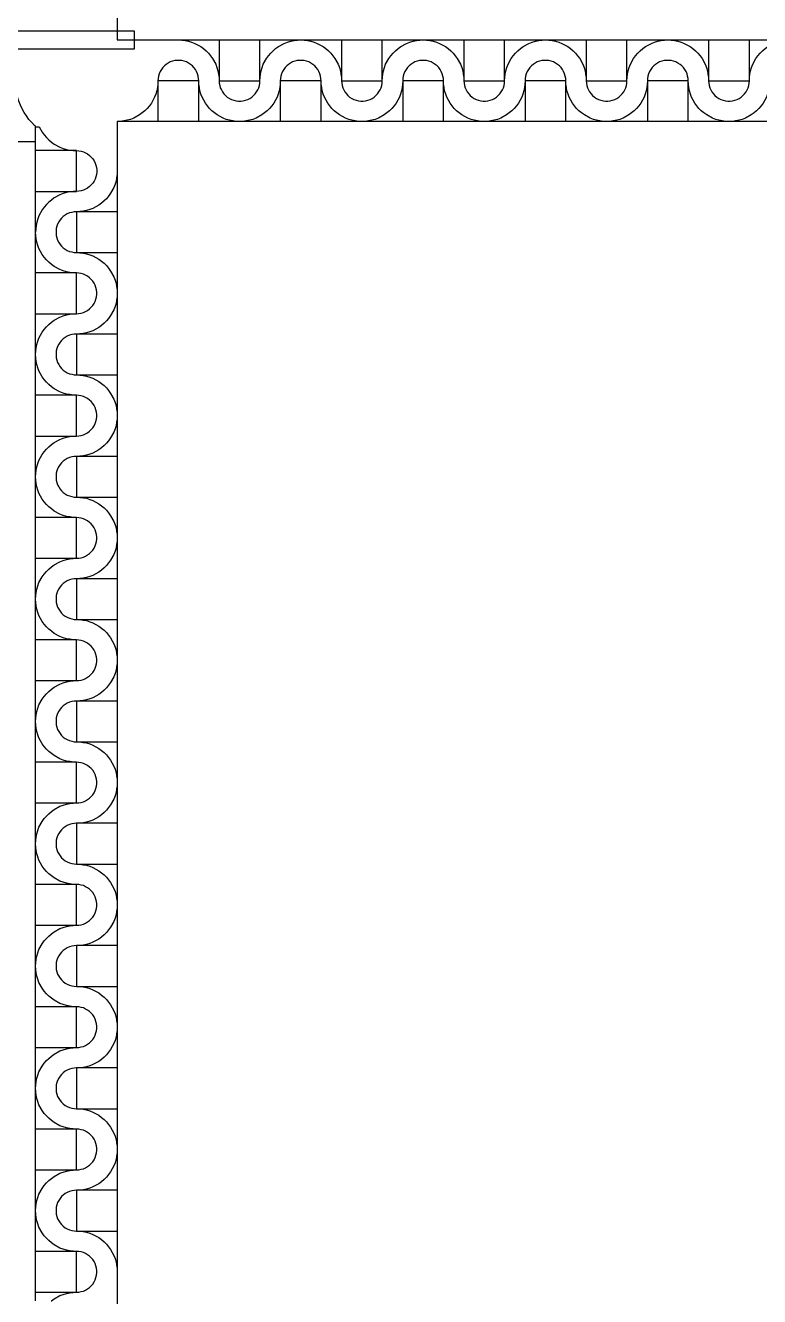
# Model space of a CAD drawing. Extents: x 190.8 to 267.1, y 124 to 174.8.
# Drawn here: x 226.627 to 227.887, y 137.393 to 139.576 of the extents above; entities that cross this region are included whole.
import ezdxf

# ---------------------------------------------------------------- set-up
doc = ezdxf.new("R2010")
doc.units = 0
doc.header["$MEASUREMENT"] = 0

msp = doc.modelspace()

# ---------------------------------------------------------------- linework, layer by layer
msp.add_line((226.7846, 139.5506), (228.8875, 139.5506))
for points in [[(228.8875, 141.6106), (226.7846, 141.6106), (226.7846, 139.5506)], [(226.8896, 139.5506), (226.8954, 139.5503), (226.9011, 139.5496), (226.9069, 139.5486), (226.9124, 139.5468), (226.9179, 139.5448), (226.9279, 139.5393), (226.9326, 139.5358), (226.9371, 139.5321), (226.9411, 139.5281), (226.9449, 139.5236), (226.9484, 139.5188), (226.9539, 139.5088), (226.9559, 139.5033), (226.9576, 139.4978), (226.9586, 139.4921), (226.9594, 139.4863), (226.9596, 139.4806)], [(226.9596, 139.5506), (226.9596, 139.4806), (227.0296, 139.4806), (227.0296, 139.5506)], [(227.0296, 139.4806), (227.0299, 139.4863), (227.0306, 139.4921), (227.0316, 139.4978), (227.0334, 139.5033), (227.0354, 139.5088), (227.0409, 139.5188), (227.0444, 139.5236), (227.0481, 139.5281), (227.0521, 139.5321), (227.0566, 139.5358), (227.0614, 139.5393), (227.0714, 139.5448), (227.0769, 139.5468), (227.0824, 139.5486), (227.0881, 139.5496), (227.0939, 139.5503), (227.0996, 139.5506)], [(227.0996, 139.5506), (227.1054, 139.5503), (227.1111, 139.5496), (227.1169, 139.5486), (227.1224, 139.5468), (227.1279, 139.5448), (227.1379, 139.5393), (227.1426, 139.5358), (227.1471, 139.5321), (227.1511, 139.5281), (227.1549, 139.5236), (227.1584, 139.5188), (227.1639, 139.5088), (227.1659, 139.5033), (227.1676, 139.4978), (227.1686, 139.4921), (227.1694, 139.4863), (227.1696, 139.4806)], [(227.1696, 139.5506), (227.1696, 139.4806), (227.2396, 139.4806), (227.2396, 139.5506)], [(227.2396, 139.4806), (227.2399, 139.4863), (227.2406, 139.4921), (227.2416, 139.4978), (227.2434, 139.5033), (227.2454, 139.5088), (227.2509, 139.5188), (227.2544, 139.5236), (227.2581, 139.5281), (227.2621, 139.5321), (227.2666, 139.5358), (227.2714, 139.5393), (227.2814, 139.5448), (227.2869, 139.5468), (227.2924, 139.5486), (227.2981, 139.5496), (227.3039, 139.5503), (227.3096, 139.5506)], [(227.3096, 139.5506), (227.3154, 139.5503), (227.3211, 139.5496), (227.3269, 139.5486), (227.3324, 139.5468), (227.3379, 139.5448), (227.3479, 139.5393), (227.3526, 139.5358), (227.3571, 139.5321), (227.3611, 139.5281), (227.3649, 139.5236), (227.3684, 139.5188), (227.3739, 139.5088), (227.3759, 139.5033), (227.3776, 139.4978), (227.3786, 139.4921), (227.3794, 139.4863), (227.3796, 139.4806)], [(227.3796, 139.5506), (227.3796, 139.4806), (227.4496, 139.4806), (227.4496, 139.5506)], [(227.4496, 139.4806), (227.4499, 139.4863), (227.4506, 139.4921), (227.4516, 139.4978), (227.4534, 139.5033), (227.4554, 139.5088), (227.4609, 139.5188), (227.4644, 139.5236), (227.4681, 139.5281), (227.4721, 139.5321), (227.4766, 139.5358), (227.4814, 139.5393), (227.4914, 139.5448), (227.4969, 139.5468), (227.5024, 139.5486), (227.5081, 139.5496), (227.5139, 139.5503), (227.5196, 139.5506)], [(227.5196, 139.5506), (227.5254, 139.5503), (227.5311, 139.5496), (227.5369, 139.5486), (227.5424, 139.5468), (227.5479, 139.5448), (227.5579, 139.5393), (227.5626, 139.5358), (227.5671, 139.5321), (227.5711, 139.5281), (227.5749, 139.5236), (227.5784, 139.5188), (227.5839, 139.5088), (227.5859, 139.5033), (227.5876, 139.4978), (227.5886, 139.4921), (227.5894, 139.4863), (227.5896, 139.4806)], [(227.5896, 139.5506), (227.5896, 139.4806), (227.6596, 139.4806), (227.6596, 139.5506)], [(227.6596, 139.4806), (227.6599, 139.4863), (227.6606, 139.4921), (227.6616, 139.4978), (227.6634, 139.5033), (227.6654, 139.5088), (227.6709, 139.5188), (227.6744, 139.5236), (227.6781, 139.5281), (227.6821, 139.5321), (227.6866, 139.5358), (227.6914, 139.5393), (227.7014, 139.5448), (227.7069, 139.5468), (227.7124, 139.5486), (227.7181, 139.5496), (227.7239, 139.5503), (227.7296, 139.5506)], [(227.7296, 139.5506), (227.7354, 139.5503), (227.7411, 139.5496), (227.7469, 139.5486), (227.7524, 139.5468), (227.7579, 139.5448), (227.7679, 139.5393), (227.7726, 139.5358), (227.7771, 139.5321), (227.7811, 139.5281), (227.7849, 139.5236), (227.7884, 139.5188), (227.7939, 139.5088), (227.7959, 139.5033), (227.7976, 139.4978), (227.7986, 139.4921), (227.7994, 139.4863), (227.7996, 139.4806)], [(227.7996, 139.5506), (227.7996, 139.4806), (227.8696, 139.4806), (227.8696, 139.5506)], [(227.8696, 139.4806), (227.8699, 139.4863), (227.8706, 139.4921), (227.8716, 139.4978), (227.8734, 139.5033), (227.8754, 139.5088), (227.8809, 139.5188), (227.8844, 139.5236), (227.8881, 139.5281), (227.8921, 139.5321), (227.8966, 139.5358), (227.9014, 139.5393), (227.9114, 139.5448), (227.9169, 139.5468), (227.9224, 139.5486), (227.9281, 139.5496), (227.9339, 139.5503), (227.9396, 139.5506)], [(226.9246, 139.4806), (226.9244, 139.4846), (226.9236, 139.4886), (226.9226, 139.4926), (226.9209, 139.4963), (226.9189, 139.4998), (226.9164, 139.5031), (226.9136, 139.5061), (226.9106, 139.5086), (226.9071, 139.5108), (226.9034, 139.5128), (226.8996, 139.5141), (226.8956, 139.5151), (226.8916, 139.5156), (226.8876, 139.5156), (226.8836, 139.5151), (226.8796, 139.5141), (226.8756, 139.5128), (226.8721, 139.5108), (226.8686, 139.5086), (226.8656, 139.5061), (226.8629, 139.5031), (226.8604, 139.4998), (226.8584, 139.4963), (226.8566, 139.4926), (226.8556, 139.4886), (226.8549, 139.4846), (226.8546, 139.4806)], [(227.1346, 139.4806), (227.1344, 139.4846), (227.1336, 139.4886), (227.1326, 139.4926), (227.1309, 139.4963), (227.1289, 139.4998), (227.1264, 139.5031), (227.1236, 139.5061), (227.1206, 139.5086), (227.1171, 139.5108), (227.1134, 139.5128), (227.1096, 139.5141), (227.1056, 139.5151), (227.1016, 139.5156), (227.0976, 139.5156), (227.0936, 139.5151), (227.0896, 139.5141), (227.0856, 139.5128), (227.0821, 139.5108), (227.0786, 139.5086), (227.0756, 139.5061), (227.0729, 139.5031), (227.0704, 139.4998), (227.0684, 139.4963), (227.0666, 139.4926), (227.0656, 139.4886), (227.0649, 139.4846), (227.0646, 139.4806)], [(227.3446, 139.4806), (227.3444, 139.4846), (227.3436, 139.4886), (227.3426, 139.4926), (227.3409, 139.4963), (227.3389, 139.4998), (227.3364, 139.5031), (227.3336, 139.5061), (227.3306, 139.5086), (227.3271, 139.5108), (227.3234, 139.5128), (227.3196, 139.5141), (227.3156, 139.5151), (227.3116, 139.5156), (227.3076, 139.5156), (227.3036, 139.5151), (227.2996, 139.5141), (227.2956, 139.5128), (227.2921, 139.5108), (227.2886, 139.5086), (227.2856, 139.5061), (227.2829, 139.5031), (227.2804, 139.4998), (227.2784, 139.4963), (227.2766, 139.4926), (227.2756, 139.4886), (227.2749, 139.4846), (227.2746, 139.4806)], [(227.5546, 139.4806), (227.5544, 139.4846), (227.5536, 139.4886), (227.5526, 139.4926), (227.5509, 139.4963), (227.5489, 139.4998), (227.5464, 139.5031), (227.5436, 139.5061), (227.5406, 139.5086), (227.5371, 139.5108), (227.5334, 139.5128), (227.5296, 139.5141), (227.5256, 139.5151), (227.5216, 139.5156), (227.5176, 139.5156), (227.5136, 139.5151), (227.5096, 139.5141), (227.5056, 139.5128), (227.5021, 139.5108), (227.4986, 139.5086), (227.4956, 139.5061), (227.4929, 139.5031), (227.4904, 139.4998), (227.4884, 139.4963), (227.4866, 139.4926), (227.4856, 139.4886), (227.4849, 139.4846), (227.4846, 139.4806)], [(227.7646, 139.4806), (227.7644, 139.4846), (227.7636, 139.4886), (227.7626, 139.4926), (227.7609, 139.4963), (227.7589, 139.4998), (227.7564, 139.5031), (227.7536, 139.5061), (227.7506, 139.5086), (227.7471, 139.5108), (227.7434, 139.5128), (227.7396, 139.5141), (227.7356, 139.5151), (227.7316, 139.5156), (227.7276, 139.5156), (227.7236, 139.5151), (227.7196, 139.5141), (227.7156, 139.5128), (227.7121, 139.5108), (227.7086, 139.5086), (227.7056, 139.5061), (227.7029, 139.5031), (227.7004, 139.4998), (227.6984, 139.4963), (227.6966, 139.4926), (227.6956, 139.4886), (227.6949, 139.4846), (227.6946, 139.4806)], [(226.6446, 139.4023), (226.6429, 139.4038), (226.6379, 139.4088), (226.6331, 139.4143), (226.6289, 139.4201), (226.6249, 139.4261), (226.6214, 139.4323), (226.6184, 139.4388), (226.6156, 139.4453), (226.6134, 139.4523), (226.6119, 139.4593), (226.6106, 139.4663), (226.6099, 139.4733), (226.6096, 139.4806)], [(226.8546, 139.4806), (226.8544, 139.4748), (226.8536, 139.4691), (226.8526, 139.4633), (226.8509, 139.4578), (226.8489, 139.4523), (226.8434, 139.4423), (226.8399, 139.4376), (226.8361, 139.4331), (226.8321, 139.4291), (226.8276, 139.4253), (226.8229, 139.4218), (226.8129, 139.4163), (226.8074, 139.4143), (226.8019, 139.4126), (226.7961, 139.4116), (226.7904, 139.4108), (226.7846, 139.4106)], [(226.9246, 139.4106), (226.9246, 139.4806), (226.8546, 139.4806), (226.8546, 139.4106)], [(226.9946, 139.4106), (226.9889, 139.4108), (226.9831, 139.4116), (226.9774, 139.4126), (226.9719, 139.4143), (226.9664, 139.4163), (226.9564, 139.4218), (226.9516, 139.4253), (226.9471, 139.4291), (226.9431, 139.4331), (226.9394, 139.4376), (226.9359, 139.4423), (226.9304, 139.4523), (226.9284, 139.4578), (226.9266, 139.4633), (226.9256, 139.4691), (226.9249, 139.4748), (226.9246, 139.4806)], [(226.9596, 139.4806), (226.9599, 139.4766), (226.9606, 139.4726), (226.9616, 139.4686), (226.9634, 139.4648), (226.9654, 139.4613), (226.9679, 139.4581), (226.9706, 139.4551), (226.9736, 139.4526), (226.9771, 139.4503), (226.9809, 139.4483), (226.9846, 139.4471), (226.9886, 139.4461), (226.9926, 139.4456), (226.9966, 139.4456), (227.0006, 139.4461), (227.0046, 139.4471), (227.0086, 139.4483), (227.0121, 139.4503), (227.0156, 139.4526), (227.0186, 139.4551), (227.0214, 139.4581), (227.0239, 139.4613), (227.0259, 139.4648), (227.0276, 139.4686), (227.0286, 139.4726), (227.0294, 139.4766), (227.0296, 139.4806)], [(227.0646, 139.4806), (227.0644, 139.4748), (227.0636, 139.4691), (227.0626, 139.4633), (227.0609, 139.4578), (227.0589, 139.4523), (227.0534, 139.4423), (227.0499, 139.4376), (227.0461, 139.4331), (227.0421, 139.4291), (227.0376, 139.4253), (227.0329, 139.4218), (227.0229, 139.4163), (227.0174, 139.4143), (227.0119, 139.4126), (227.0061, 139.4116), (227.0004, 139.4108), (226.9946, 139.4106)], [(227.1346, 139.4106), (227.1346, 139.4806), (227.0646, 139.4806), (227.0646, 139.4106)], [(227.2046, 139.4106), (227.1989, 139.4108), (227.1931, 139.4116), (227.1874, 139.4126), (227.1819, 139.4143), (227.1764, 139.4163), (227.1664, 139.4218), (227.1616, 139.4253), (227.1571, 139.4291), (227.1531, 139.4331), (227.1494, 139.4376), (227.1459, 139.4423), (227.1404, 139.4523), (227.1384, 139.4578), (227.1366, 139.4633), (227.1356, 139.4691), (227.1349, 139.4748), (227.1346, 139.4806)], [(227.1696, 139.4806), (227.1699, 139.4766), (227.1706, 139.4726), (227.1716, 139.4686), (227.1734, 139.4648), (227.1754, 139.4613), (227.1779, 139.4581), (227.1806, 139.4551), (227.1836, 139.4526), (227.1871, 139.4503), (227.1909, 139.4483), (227.1946, 139.4471), (227.1986, 139.4461), (227.2026, 139.4456), (227.2066, 139.4456), (227.2106, 139.4461), (227.2146, 139.4471), (227.2186, 139.4483), (227.2221, 139.4503), (227.2256, 139.4526), (227.2286, 139.4551), (227.2314, 139.4581), (227.2339, 139.4613), (227.2359, 139.4648), (227.2376, 139.4686), (227.2386, 139.4726), (227.2394, 139.4766), (227.2396, 139.4806)], [(227.2746, 139.4806), (227.2744, 139.4748), (227.2736, 139.4691), (227.2726, 139.4633), (227.2709, 139.4578), (227.2689, 139.4523), (227.2634, 139.4423), (227.2599, 139.4376), (227.2561, 139.4331), (227.2521, 139.4291), (227.2476, 139.4253), (227.2429, 139.4218), (227.2329, 139.4163), (227.2274, 139.4143), (227.2219, 139.4126), (227.2161, 139.4116), (227.2104, 139.4108), (227.2046, 139.4106)], [(227.3446, 139.4106), (227.3446, 139.4806), (227.2746, 139.4806), (227.2746, 139.4106)], [(227.4146, 139.4106), (227.4089, 139.4108), (227.4031, 139.4116), (227.3974, 139.4126), (227.3919, 139.4143), (227.3864, 139.4163), (227.3764, 139.4218), (227.3716, 139.4253), (227.3671, 139.4291), (227.3631, 139.4331), (227.3594, 139.4376), (227.3559, 139.4423), (227.3504, 139.4523), (227.3484, 139.4578), (227.3466, 139.4633), (227.3456, 139.4691), (227.3449, 139.4748), (227.3446, 139.4806)], [(227.3796, 139.4806), (227.3799, 139.4766), (227.3806, 139.4726), (227.3816, 139.4686), (227.3834, 139.4648), (227.3854, 139.4613), (227.3879, 139.4581), (227.3906, 139.4551), (227.3936, 139.4526), (227.3971, 139.4503), (227.4009, 139.4483), (227.4046, 139.4471), (227.4086, 139.4461), (227.4126, 139.4456), (227.4166, 139.4456), (227.4206, 139.4461), (227.4246, 139.4471), (227.4286, 139.4483), (227.4321, 139.4503), (227.4356, 139.4526), (227.4386, 139.4551), (227.4414, 139.4581), (227.4439, 139.4613), (227.4459, 139.4648), (227.4476, 139.4686), (227.4486, 139.4726), (227.4494, 139.4766), (227.4496, 139.4806)], [(227.4846, 139.4806), (227.4844, 139.4748), (227.4836, 139.4691), (227.4826, 139.4633), (227.4809, 139.4578), (227.4789, 139.4523), (227.4734, 139.4423), (227.4699, 139.4376), (227.4661, 139.4331), (227.4621, 139.4291), (227.4576, 139.4253), (227.4529, 139.4218), (227.4429, 139.4163), (227.4374, 139.4143), (227.4319, 139.4126), (227.4261, 139.4116), (227.4204, 139.4108), (227.4146, 139.4106)], [(227.5546, 139.4106), (227.5546, 139.4806), (227.4846, 139.4806), (227.4846, 139.4106)], [(227.6246, 139.4106), (227.6189, 139.4108), (227.6131, 139.4116), (227.6074, 139.4126), (227.6019, 139.4143), (227.5964, 139.4163), (227.5864, 139.4218), (227.5816, 139.4253), (227.5771, 139.4291), (227.5731, 139.4331), (227.5694, 139.4376), (227.5659, 139.4423), (227.5604, 139.4523), (227.5584, 139.4578), (227.5566, 139.4633), (227.5556, 139.4691), (227.5549, 139.4748), (227.5546, 139.4806)], [(227.5896, 139.4806), (227.5899, 139.4766), (227.5906, 139.4726), (227.5916, 139.4686), (227.5934, 139.4648), (227.5954, 139.4613), (227.5979, 139.4581), (227.6006, 139.4551), (227.6036, 139.4526), (227.6071, 139.4503), (227.6109, 139.4483), (227.6146, 139.4471), (227.6186, 139.4461), (227.6226, 139.4456), (227.6266, 139.4456), (227.6306, 139.4461), (227.6346, 139.4471), (227.6386, 139.4483), (227.6421, 139.4503), (227.6456, 139.4526), (227.6486, 139.4551), (227.6514, 139.4581), (227.6539, 139.4613), (227.6559, 139.4648), (227.6576, 139.4686), (227.6586, 139.4726), (227.6594, 139.4766), (227.6596, 139.4806)], [(227.6946, 139.4806), (227.6944, 139.4748), (227.6936, 139.4691), (227.6926, 139.4633), (227.6909, 139.4578), (227.6889, 139.4523), (227.6834, 139.4423), (227.6799, 139.4376), (227.6761, 139.4331), (227.6721, 139.4291), (227.6676, 139.4253), (227.6629, 139.4218), (227.6529, 139.4163), (227.6474, 139.4143), (227.6419, 139.4126), (227.6361, 139.4116), (227.6304, 139.4108), (227.6246, 139.4106)], [(227.7646, 139.4106), (227.7646, 139.4806), (227.6946, 139.4806), (227.6946, 139.4106)], [(227.8346, 139.4106), (227.8289, 139.4108), (227.8231, 139.4116), (227.8174, 139.4126), (227.8119, 139.4143), (227.8064, 139.4163), (227.7964, 139.4218), (227.7916, 139.4253), (227.7871, 139.4291), (227.7831, 139.4331), (227.7794, 139.4376), (227.7759, 139.4423), (227.7704, 139.4523), (227.7684, 139.4578), (227.7666, 139.4633), (227.7656, 139.4691), (227.7649, 139.4748), (227.7646, 139.4806)], [(227.7996, 139.4806), (227.7999, 139.4766), (227.8006, 139.4726), (227.8016, 139.4686), (227.8034, 139.4648), (227.8054, 139.4613), (227.8079, 139.4581), (227.8106, 139.4551), (227.8136, 139.4526), (227.8171, 139.4503), (227.8209, 139.4483), (227.8246, 139.4471), (227.8286, 139.4461), (227.8326, 139.4456), (227.8366, 139.4456), (227.8406, 139.4461), (227.8446, 139.4471), (227.8486, 139.4483), (227.8521, 139.4503), (227.8556, 139.4526), (227.8586, 139.4551), (227.8614, 139.4581), (227.8639, 139.4613), (227.8659, 139.4648), (227.8676, 139.4686), (227.8686, 139.4726), (227.8694, 139.4766), (227.8696, 139.4806)], [(227.9046, 139.4806), (227.9044, 139.4748), (227.9036, 139.4691), (227.9026, 139.4633), (227.9009, 139.4578), (227.8989, 139.4523), (227.8934, 139.4423), (227.8899, 139.4376), (227.8861, 139.4331), (227.8821, 139.4291), (227.8776, 139.4253), (227.8729, 139.4218), (227.8629, 139.4163), (227.8574, 139.4143), (227.8519, 139.4126), (227.8461, 139.4116), (227.8404, 139.4108), (227.8346, 139.4106)], [(226.6446, 137.3856), (226.6446, 139.4023)], [(226.6446, 139.4016), (226.6508, 139.4016), (226.6559, 139.3923), (226.6594, 139.3876), (226.6631, 139.3831), (226.6671, 139.3791), (226.6716, 139.3753), (226.6764, 139.3718), (226.6864, 139.3663), (226.6919, 139.3643), (226.6974, 139.3626), (226.7031, 139.3616), (226.7089, 139.3608), (226.7146, 139.3606)], [(228.8875, 139.4106), (226.7846, 139.4106), (226.7846, 137.3506)], [(226.6446, 139.3756), (224.5446, 139.3756)], [(226.6446, 139.2906), (226.7146, 139.2906), (226.7146, 139.3606), (226.6446, 139.3606)], [(226.7146, 139.3606), (226.7186, 139.3603), (226.7226, 139.3596), (226.7266, 139.3586), (226.7304, 139.3568), (226.7339, 139.3548), (226.7371, 139.3523), (226.7401, 139.3496), (226.7426, 139.3466), (226.7449, 139.3431), (226.7469, 139.3393), (226.7481, 139.3356), (226.7491, 139.3316), (226.7496, 139.3276), (226.7496, 139.3236), (226.7491, 139.3196), (226.7481, 139.3156), (226.7469, 139.3116), (226.7449, 139.3081), (226.7426, 139.3046), (226.7401, 139.3016), (226.7371, 139.2988), (226.7339, 139.2963), (226.7304, 139.2943), (226.7266, 139.2926), (226.7226, 139.2916), (226.7186, 139.2908), (226.7146, 139.2906)], [(226.7846, 139.3256), (226.7844, 139.3198), (226.7836, 139.3141), (226.7826, 139.3083), (226.7809, 139.3028), (226.7789, 139.2973), (226.7734, 139.2873), (226.7699, 139.2826), (226.7661, 139.2781), (226.7621, 139.2741), (226.7576, 139.2703), (226.7529, 139.2668), (226.7429, 139.2613), (226.7374, 139.2593), (226.7319, 139.2576), (226.7261, 139.2566), (226.7204, 139.2558), (226.7146, 139.2556)], [(226.7146, 139.2906), (226.7089, 139.2903), (226.7031, 139.2896), (226.6974, 139.2886), (226.6919, 139.2868), (226.6864, 139.2848), (226.6764, 139.2793), (226.6716, 139.2758), (226.6671, 139.2721), (226.6631, 139.2681), (226.6594, 139.2636), (226.6559, 139.2588), (226.6504, 139.2488), (226.6484, 139.2433), (226.6466, 139.2378), (226.6456, 139.2321), (226.6449, 139.2263), (226.6446, 139.2206)], [(226.7146, 139.2556), (226.7106, 139.2553), (226.7066, 139.2546), (226.7026, 139.2536), (226.6989, 139.2518), (226.6954, 139.2498), (226.6921, 139.2473), (226.6891, 139.2446), (226.6866, 139.2416), (226.6844, 139.2381), (226.6824, 139.2343), (226.6811, 139.2306), (226.6801, 139.2266), (226.6796, 139.2226), (226.6796, 139.2186), (226.6801, 139.2146), (226.6811, 139.2106), (226.6824, 139.2066), (226.6844, 139.2031), (226.6866, 139.1996), (226.6891, 139.1966), (226.6921, 139.1938), (226.6954, 139.1913), (226.6989, 139.1893), (226.7026, 139.1876), (226.7066, 139.1866), (226.7106, 139.1858), (226.7146, 139.1856)], [(226.7846, 139.2556), (226.7146, 139.2556), (226.7146, 139.1856), (226.7846, 139.1856)], [(226.7146, 139.1506), (226.7089, 139.1508), (226.7031, 139.1516), (226.6974, 139.1526), (226.6919, 139.1543), (226.6864, 139.1563), (226.6764, 139.1618), (226.6716, 139.1653), (226.6671, 139.1691), (226.6631, 139.1731), (226.6594, 139.1776), (226.6559, 139.1823), (226.6504, 139.1923), (226.6484, 139.1978), (226.6466, 139.2033), (226.6456, 139.2091), (226.6449, 139.2148), (226.6446, 139.2206)], [(226.7146, 139.1856), (226.7204, 139.1853), (226.7261, 139.1846), (226.7319, 139.1836), (226.7374, 139.1818), (226.7429, 139.1798), (226.7529, 139.1743), (226.7576, 139.1708), (226.7621, 139.1671), (226.7661, 139.1631), (226.7699, 139.1586), (226.7734, 139.1538), (226.7789, 139.1438), (226.7809, 139.1383), (226.7826, 139.1328), (226.7836, 139.1271), (226.7844, 139.1213), (226.7846, 139.1156)], [(226.6446, 139.0806), (226.7146, 139.0806), (226.7146, 139.1506), (226.6446, 139.1506)], [(226.7146, 139.0806), (226.7186, 139.0808), (226.7226, 139.0816), (226.7266, 139.0826), (226.7304, 139.0843), (226.7339, 139.0863), (226.7371, 139.0888), (226.7401, 139.0916), (226.7426, 139.0946), (226.7449, 139.0981), (226.7469, 139.1018), (226.7481, 139.1056), (226.7491, 139.1096), (226.7496, 139.1136), (226.7496, 139.1176), (226.7491, 139.1216), (226.7481, 139.1256), (226.7469, 139.1296), (226.7449, 139.1331), (226.7426, 139.1366), (226.7401, 139.1396), (226.7371, 139.1423), (226.7339, 139.1448), (226.7304, 139.1468), (226.7266, 139.1486), (226.7226, 139.1496), (226.7186, 139.1503), (226.7146, 139.1506)], [(226.7846, 139.1156), (226.7844, 139.1098), (226.7836, 139.1041), (226.7826, 139.0983), (226.7809, 139.0928), (226.7789, 139.0873), (226.7734, 139.0773), (226.7699, 139.0726), (226.7661, 139.0681), (226.7621, 139.0641), (226.7576, 139.0603), (226.7529, 139.0568), (226.7429, 139.0513), (226.7374, 139.0493), (226.7319, 139.0476), (226.7261, 139.0466), (226.7204, 139.0458), (226.7146, 139.0456)], [(226.6446, 139.0106), (226.6449, 139.0163), (226.6456, 139.0221), (226.6466, 139.0278), (226.6484, 139.0333), (226.6504, 139.0388), (226.6559, 139.0488), (226.6594, 139.0536), (226.6631, 139.0581), (226.6671, 139.0621), (226.6716, 139.0658), (226.6764, 139.0693), (226.6864, 139.0748), (226.6919, 139.0768), (226.6974, 139.0786), (226.7031, 139.0796), (226.7089, 139.0803), (226.7146, 139.0806)], [(226.7146, 139.0456), (226.7106, 139.0453), (226.7066, 139.0446), (226.7026, 139.0436), (226.6989, 139.0418), (226.6954, 139.0398), (226.6921, 139.0373), (226.6891, 139.0346), (226.6866, 139.0316), (226.6844, 139.0281), (226.6824, 139.0243), (226.6811, 139.0206), (226.6801, 139.0166), (226.6796, 139.0126), (226.6796, 139.0086), (226.6801, 139.0046), (226.6811, 139.0006), (226.6824, 138.9966), (226.6844, 138.9931), (226.6866, 138.9896), (226.6891, 138.9866), (226.6921, 138.9838), (226.6954, 138.9813), (226.6989, 138.9793), (226.7026, 138.9776), (226.7066, 138.9766), (226.7106, 138.9758), (226.7146, 138.9756)], [(226.7846, 139.0456), (226.7146, 139.0456), (226.7146, 138.9756), (226.7846, 138.9756)], [(226.7146, 138.9406), (226.7089, 138.9408), (226.7031, 138.9416), (226.6974, 138.9426), (226.6919, 138.9443), (226.6864, 138.9463), (226.6764, 138.9518), (226.6716, 138.9553), (226.6671, 138.9591), (226.6631, 138.9631), (226.6594, 138.9676), (226.6559, 138.9723), (226.6504, 138.9823), (226.6484, 138.9878), (226.6466, 138.9933), (226.6456, 138.9991), (226.6449, 139.0048), (226.6446, 139.0106)], [(226.7146, 138.9756), (226.7204, 138.9753), (226.7261, 138.9746), (226.7319, 138.9736), (226.7374, 138.9718), (226.7429, 138.9698), (226.7529, 138.9643), (226.7576, 138.9608), (226.7621, 138.9571), (226.7661, 138.9531), (226.7699, 138.9486), (226.7734, 138.9438), (226.7789, 138.9338), (226.7809, 138.9283), (226.7826, 138.9228), (226.7836, 138.9171), (226.7844, 138.9113), (226.7846, 138.9056)], [(226.6446, 138.8706), (226.7146, 138.8706), (226.7146, 138.9406), (226.6446, 138.9406)], [(226.7146, 138.8706), (226.7186, 138.8708), (226.7226, 138.8716), (226.7266, 138.8726), (226.7304, 138.8743), (226.7339, 138.8763), (226.7371, 138.8788), (226.7401, 138.8816), (226.7426, 138.8846), (226.7449, 138.8881), (226.7469, 138.8918), (226.7481, 138.8956), (226.7491, 138.8996), (226.7496, 138.9036), (226.7496, 138.9076), (226.7491, 138.9116), (226.7481, 138.9156), (226.7469, 138.9196), (226.7449, 138.9231), (226.7426, 138.9266), (226.7401, 138.9296), (226.7371, 138.9323), (226.7339, 138.9348), (226.7304, 138.9368), (226.7266, 138.9386), (226.7226, 138.9396), (226.7186, 138.9403), (226.7146, 138.9406)], [(226.7846, 138.9056), (226.7844, 138.8998), (226.7836, 138.8941), (226.7826, 138.8883), (226.7809, 138.8828), (226.7789, 138.8773), (226.7734, 138.8673), (226.7699, 138.8626), (226.7661, 138.8581), (226.7621, 138.8541), (226.7576, 138.8503), (226.7529, 138.8468), (226.7429, 138.8413), (226.7374, 138.8393), (226.7319, 138.8376), (226.7261, 138.8366), (226.7204, 138.8358), (226.7146, 138.8356)], [(226.6446, 138.8006), (226.6449, 138.8063), (226.6456, 138.8121), (226.6466, 138.8178), (226.6484, 138.8233), (226.6504, 138.8288), (226.6559, 138.8388), (226.6594, 138.8436), (226.6631, 138.8481), (226.6671, 138.8521), (226.6716, 138.8558), (226.6764, 138.8593), (226.6864, 138.8648), (226.6919, 138.8668), (226.6974, 138.8686), (226.7031, 138.8696), (226.7089, 138.8703), (226.7146, 138.8706)], [(226.7146, 138.8356), (226.7106, 138.8353), (226.7066, 138.8346), (226.7026, 138.8336), (226.6989, 138.8318), (226.6954, 138.8298), (226.6921, 138.8273), (226.6891, 138.8246), (226.6866, 138.8216), (226.6844, 138.8181), (226.6824, 138.8143), (226.6811, 138.8106), (226.6801, 138.8066), (226.6796, 138.8026), (226.6796, 138.7986), (226.6801, 138.7946), (226.6811, 138.7906), (226.6824, 138.7866), (226.6844, 138.7831), (226.6866, 138.7796), (226.6891, 138.7766), (226.6921, 138.7738), (226.6954, 138.7713), (226.6989, 138.7693), (226.7026, 138.7676), (226.7066, 138.7666), (226.7106, 138.7658), (226.7146, 138.7656)], [(226.7846, 138.8356), (226.7146, 138.8356), (226.7146, 138.7656), (226.7846, 138.7656)], [(226.7146, 138.7306), (226.7089, 138.7308), (226.7031, 138.7316), (226.6974, 138.7326), (226.6919, 138.7343), (226.6864, 138.7363), (226.6764, 138.7418), (226.6716, 138.7453), (226.6671, 138.7491), (226.6631, 138.7531), (226.6594, 138.7576), (226.6559, 138.7623), (226.6504, 138.7723), (226.6484, 138.7778), (226.6466, 138.7833), (226.6456, 138.7891), (226.6449, 138.7948), (226.6446, 138.8006)], [(226.7146, 138.7656), (226.7204, 138.7653), (226.7261, 138.7646), (226.7319, 138.7636), (226.7374, 138.7618), (226.7429, 138.7598), (226.7529, 138.7543), (226.7576, 138.7508), (226.7621, 138.7471), (226.7661, 138.7431), (226.7699, 138.7386), (226.7734, 138.7338), (226.7789, 138.7238), (226.7809, 138.7183), (226.7826, 138.7128), (226.7836, 138.7071), (226.7844, 138.7013), (226.7846, 138.6956)], [(226.6446, 138.6606), (226.7146, 138.6606), (226.7146, 138.7306), (226.6446, 138.7306)], [(226.7146, 138.6606), (226.7186, 138.6608), (226.7226, 138.6616), (226.7266, 138.6626), (226.7304, 138.6643), (226.7339, 138.6663), (226.7371, 138.6688), (226.7401, 138.6716), (226.7426, 138.6746), (226.7449, 138.6781), (226.7469, 138.6818), (226.7481, 138.6856), (226.7491, 138.6896), (226.7496, 138.6936), (226.7496, 138.6976), (226.7491, 138.7016), (226.7481, 138.7056), (226.7469, 138.7096), (226.7449, 138.7131), (226.7426, 138.7166), (226.7401, 138.7196), (226.7371, 138.7223), (226.7339, 138.7248), (226.7304, 138.7268), (226.7266, 138.7286), (226.7226, 138.7296), (226.7186, 138.7303), (226.7146, 138.7306)], [(226.7846, 138.6956), (226.7844, 138.6898), (226.7836, 138.6841), (226.7826, 138.6783), (226.7809, 138.6728), (226.7789, 138.6673), (226.7734, 138.6573), (226.7699, 138.6526), (226.7661, 138.6481), (226.7621, 138.6441), (226.7576, 138.6403), (226.7529, 138.6368), (226.7429, 138.6313), (226.7374, 138.6293), (226.7319, 138.6276), (226.7261, 138.6266), (226.7204, 138.6258), (226.7146, 138.6256)], [(226.6446, 138.5906), (226.6449, 138.5963), (226.6456, 138.6021), (226.6466, 138.6078), (226.6484, 138.6133), (226.6504, 138.6188), (226.6559, 138.6288), (226.6594, 138.6336), (226.6631, 138.6381), (226.6671, 138.6421), (226.6716, 138.6458), (226.6764, 138.6493), (226.6864, 138.6548), (226.6919, 138.6568), (226.6974, 138.6586), (226.7031, 138.6596), (226.7089, 138.6603), (226.7146, 138.6606)], [(226.7146, 138.6256), (226.7106, 138.6253), (226.7066, 138.6246), (226.7026, 138.6236), (226.6989, 138.6218), (226.6954, 138.6198), (226.6921, 138.6173), (226.6891, 138.6146), (226.6866, 138.6116), (226.6844, 138.6081), (226.6824, 138.6043), (226.6811, 138.6006), (226.6801, 138.5966), (226.6796, 138.5926), (226.6796, 138.5886), (226.6801, 138.5846), (226.6811, 138.5806), (226.6824, 138.5766), (226.6844, 138.5731), (226.6866, 138.5696), (226.6891, 138.5666), (226.6921, 138.5638), (226.6954, 138.5613), (226.6989, 138.5593), (226.7026, 138.5576), (226.7066, 138.5566), (226.7106, 138.5558), (226.7146, 138.5556)], [(226.7846, 138.6256), (226.7146, 138.6256), (226.7146, 138.5556), (226.7846, 138.5556)], [(226.7146, 138.5206), (226.7089, 138.5208), (226.7031, 138.5216), (226.6974, 138.5226), (226.6919, 138.5243), (226.6864, 138.5263), (226.6764, 138.5318), (226.6716, 138.5353), (226.6671, 138.5391), (226.6631, 138.5431), (226.6594, 138.5476), (226.6559, 138.5523), (226.6504, 138.5623), (226.6484, 138.5678), (226.6466, 138.5733), (226.6456, 138.5791), (226.6449, 138.5848), (226.6446, 138.5906)], [(226.7146, 138.5556), (226.7204, 138.5553), (226.7261, 138.5546), (226.7319, 138.5536), (226.7374, 138.5518), (226.7429, 138.5498), (226.7529, 138.5443), (226.7576, 138.5408), (226.7621, 138.5371), (226.7661, 138.5331), (226.7699, 138.5286), (226.7734, 138.5238), (226.7789, 138.5138), (226.7809, 138.5083), (226.7826, 138.5028), (226.7836, 138.4971), (226.7844, 138.4913), (226.7846, 138.4856)], [(226.6446, 138.4506), (226.7146, 138.4506), (226.7146, 138.5206), (226.6446, 138.5206)], [(226.7146, 138.4506), (226.7186, 138.4508), (226.7226, 138.4516), (226.7266, 138.4526), (226.7304, 138.4543), (226.7339, 138.4563), (226.7371, 138.4588), (226.7401, 138.4616), (226.7426, 138.4646), (226.7449, 138.4681), (226.7469, 138.4718), (226.7481, 138.4756), (226.7491, 138.4796), (226.7496, 138.4836), (226.7496, 138.4876), (226.7491, 138.4916), (226.7481, 138.4956), (226.7469, 138.4996), (226.7449, 138.5031), (226.7426, 138.5066), (226.7401, 138.5096), (226.7371, 138.5123), (226.7339, 138.5148), (226.7304, 138.5168), (226.7266, 138.5186), (226.7226, 138.5196), (226.7186, 138.5203), (226.7146, 138.5206)], [(226.7846, 138.4856), (226.7844, 138.4798), (226.7836, 138.4741), (226.7826, 138.4683), (226.7809, 138.4628), (226.7789, 138.4573), (226.7734, 138.4473), (226.7699, 138.4426), (226.7661, 138.4381), (226.7621, 138.4341), (226.7576, 138.4303), (226.7529, 138.4268), (226.7429, 138.4213), (226.7374, 138.4193), (226.7319, 138.4176), (226.7261, 138.4166), (226.7204, 138.4158), (226.7146, 138.4156)], [(226.6446, 138.3806), (226.6449, 138.3863), (226.6456, 138.3921), (226.6466, 138.3978), (226.6484, 138.4033), (226.6504, 138.4088), (226.6559, 138.4188), (226.6594, 138.4236), (226.6631, 138.4281), (226.6671, 138.4321), (226.6716, 138.4358), (226.6764, 138.4393), (226.6864, 138.4448), (226.6919, 138.4468), (226.6974, 138.4486), (226.7031, 138.4496), (226.7089, 138.4503), (226.7146, 138.4506)], [(226.7146, 138.4156), (226.7106, 138.4153), (226.7066, 138.4146), (226.7026, 138.4136), (226.6989, 138.4118), (226.6954, 138.4098), (226.6921, 138.4073), (226.6891, 138.4046), (226.6866, 138.4016), (226.6844, 138.3981), (226.6824, 138.3943), (226.6811, 138.3906), (226.6801, 138.3866), (226.6796, 138.3826), (226.6796, 138.3786), (226.6801, 138.3746), (226.6811, 138.3706), (226.6824, 138.3666), (226.6844, 138.3631), (226.6866, 138.3596), (226.6891, 138.3566), (226.6921, 138.3538), (226.6954, 138.3513), (226.6989, 138.3493), (226.7026, 138.3476), (226.7066, 138.3466), (226.7106, 138.3458), (226.7146, 138.3456)], [(226.7846, 138.4156), (226.7146, 138.4156), (226.7146, 138.3456), (226.7846, 138.3456)], [(226.7146, 138.3106), (226.7089, 138.3108), (226.7031, 138.3116), (226.6974, 138.3126), (226.6919, 138.3143), (226.6864, 138.3163), (226.6764, 138.3218), (226.6716, 138.3253), (226.6671, 138.3291), (226.6631, 138.3331), (226.6594, 138.3376), (226.6559, 138.3423), (226.6504, 138.3523), (226.6484, 138.3578), (226.6466, 138.3633), (226.6456, 138.3691), (226.6449, 138.3748), (226.6446, 138.3806)], [(226.7146, 138.3456), (226.7204, 138.3453), (226.7261, 138.3446), (226.7319, 138.3436), (226.7374, 138.3418), (226.7429, 138.3398), (226.7529, 138.3343), (226.7576, 138.3308), (226.7621, 138.3271), (226.7661, 138.3231), (226.7699, 138.3186), (226.7734, 138.3138), (226.7789, 138.3038), (226.7809, 138.2983), (226.7826, 138.2928), (226.7836, 138.2871), (226.7844, 138.2813), (226.7846, 138.2756)], [(226.6446, 138.2406), (226.7146, 138.2406), (226.7146, 138.3106), (226.6446, 138.3106)], [(226.7146, 138.2406), (226.7186, 138.2408), (226.7226, 138.2416), (226.7266, 138.2426), (226.7304, 138.2443), (226.7339, 138.2463), (226.7371, 138.2488), (226.7401, 138.2516), (226.7426, 138.2546), (226.7449, 138.2581), (226.7469, 138.2618), (226.7481, 138.2656), (226.7491, 138.2696), (226.7496, 138.2736), (226.7496, 138.2776), (226.7491, 138.2816), (226.7481, 138.2856), (226.7469, 138.2896), (226.7449, 138.2931), (226.7426, 138.2966), (226.7401, 138.2996), (226.7371, 138.3023), (226.7339, 138.3048), (226.7304, 138.3068), (226.7266, 138.3086), (226.7226, 138.3096), (226.7186, 138.3103), (226.7146, 138.3106)], [(226.7846, 138.2756), (226.7844, 138.2698), (226.7836, 138.2641), (226.7826, 138.2583), (226.7809, 138.2528), (226.7789, 138.2473), (226.7734, 138.2373), (226.7699, 138.2326), (226.7661, 138.2281), (226.7621, 138.2241), (226.7576, 138.2203), (226.7529, 138.2168), (226.7429, 138.2113), (226.7374, 138.2093), (226.7319, 138.2076), (226.7261, 138.2066), (226.7204, 138.2058), (226.7146, 138.2056)], [(226.6446, 138.1706), (226.6449, 138.1763), (226.6456, 138.1821), (226.6466, 138.1878), (226.6484, 138.1933), (226.6504, 138.1988), (226.6559, 138.2088), (226.6594, 138.2136), (226.6631, 138.2181), (226.6671, 138.2221), (226.6716, 138.2258), (226.6764, 138.2293), (226.6864, 138.2348), (226.6919, 138.2368), (226.6974, 138.2386), (226.7031, 138.2396), (226.7089, 138.2403), (226.7146, 138.2406)], [(226.7146, 138.2056), (226.7106, 138.2053), (226.7066, 138.2046), (226.7026, 138.2036), (226.6989, 138.2018), (226.6954, 138.1998), (226.6921, 138.1973), (226.6891, 138.1946), (226.6866, 138.1916), (226.6844, 138.1881), (226.6824, 138.1843), (226.6811, 138.1806), (226.6801, 138.1766), (226.6796, 138.1726), (226.6796, 138.1686), (226.6801, 138.1646), (226.6811, 138.1606), (226.6824, 138.1566), (226.6844, 138.1531), (226.6866, 138.1496), (226.6891, 138.1466), (226.6921, 138.1438), (226.6954, 138.1413), (226.6989, 138.1393), (226.7026, 138.1376), (226.7066, 138.1366), (226.7106, 138.1358), (226.7146, 138.1356)], [(226.7846, 138.2056), (226.7146, 138.2056), (226.7146, 138.1356), (226.7846, 138.1356)], [(226.7146, 138.1006), (226.7089, 138.1008), (226.7031, 138.1016), (226.6974, 138.1026), (226.6919, 138.1043), (226.6864, 138.1063), (226.6764, 138.1118), (226.6716, 138.1153), (226.6671, 138.1191), (226.6631, 138.1231), (226.6594, 138.1276), (226.6559, 138.1323), (226.6504, 138.1423), (226.6484, 138.1478), (226.6466, 138.1533), (226.6456, 138.1591), (226.6449, 138.1648), (226.6446, 138.1706)], [(226.7146, 138.1356), (226.7204, 138.1353), (226.7261, 138.1346), (226.7319, 138.1336), (226.7374, 138.1318), (226.7429, 138.1298), (226.7529, 138.1243), (226.7576, 138.1208), (226.7621, 138.1171), (226.7661, 138.1131), (226.7699, 138.1086), (226.7734, 138.1038), (226.7789, 138.0938), (226.7809, 138.0883), (226.7826, 138.0828), (226.7836, 138.0771), (226.7844, 138.0713), (226.7846, 138.0656)], [(226.6446, 138.0306), (226.7146, 138.0306), (226.7146, 138.1006), (226.6446, 138.1006)], [(226.7146, 138.0306), (226.7186, 138.0308), (226.7226, 138.0316), (226.7266, 138.0326), (226.7304, 138.0343), (226.7339, 138.0363), (226.7371, 138.0388), (226.7401, 138.0416), (226.7426, 138.0446), (226.7449, 138.0481), (226.7469, 138.0518), (226.7481, 138.0556), (226.7491, 138.0596), (226.7496, 138.0636), (226.7496, 138.0676), (226.7491, 138.0716), (226.7481, 138.0756), (226.7469, 138.0796), (226.7449, 138.0831), (226.7426, 138.0866), (226.7401, 138.0896), (226.7371, 138.0923), (226.7339, 138.0948), (226.7304, 138.0968), (226.7266, 138.0986), (226.7226, 138.0996), (226.7186, 138.1003), (226.7146, 138.1006)], [(226.7846, 138.0656), (226.7844, 138.0598), (226.7836, 138.0541), (226.7826, 138.0483), (226.7809, 138.0428), (226.7789, 138.0373), (226.7734, 138.0273), (226.7699, 138.0226), (226.7661, 138.0181), (226.7621, 138.0141), (226.7576, 138.0103), (226.7529, 138.0068), (226.7429, 138.0013), (226.7374, 137.9993), (226.7319, 137.9976), (226.7261, 137.9966), (226.7204, 137.9958), (226.7146, 137.9956)], [(226.6446, 137.9606), (226.6449, 137.9663), (226.6456, 137.9721), (226.6466, 137.9778), (226.6484, 137.9833), (226.6504, 137.9888), (226.6559, 137.9988), (226.6594, 138.0036), (226.6631, 138.0081), (226.6671, 138.0121), (226.6716, 138.0158), (226.6764, 138.0193), (226.6864, 138.0248), (226.6919, 138.0268), (226.6974, 138.0286), (226.7031, 138.0296), (226.7089, 138.0303), (226.7146, 138.0306)], [(226.7146, 137.9956), (226.7106, 137.9953), (226.7066, 137.9946), (226.7026, 137.9936), (226.6989, 137.9918), (226.6954, 137.9898), (226.6921, 137.9873), (226.6891, 137.9846), (226.6866, 137.9816), (226.6844, 137.9781), (226.6824, 137.9743), (226.6811, 137.9706), (226.6801, 137.9666), (226.6796, 137.9626), (226.6796, 137.9586), (226.6801, 137.9546), (226.6811, 137.9506), (226.6824, 137.9466), (226.6844, 137.9431), (226.6866, 137.9396), (226.6891, 137.9366), (226.6921, 137.9338), (226.6954, 137.9313), (226.6989, 137.9293), (226.7026, 137.9276), (226.7066, 137.9266), (226.7106, 137.9258), (226.7146, 137.9256)], [(226.7846, 137.9956), (226.7146, 137.9956), (226.7146, 137.9256), (226.7846, 137.9256)], [(226.7146, 137.8906), (226.7089, 137.8908), (226.7031, 137.8916), (226.6974, 137.8926), (226.6919, 137.8943), (226.6864, 137.8963), (226.6764, 137.9018), (226.6716, 137.9053), (226.6671, 137.9091), (226.6631, 137.9131), (226.6594, 137.9176), (226.6559, 137.9223), (226.6504, 137.9323), (226.6484, 137.9378), (226.6466, 137.9433), (226.6456, 137.9491), (226.6449, 137.9548), (226.6446, 137.9606)], [(226.7146, 137.9256), (226.7204, 137.9253), (226.7261, 137.9246), (226.7319, 137.9236), (226.7374, 137.9218), (226.7429, 137.9198), (226.7529, 137.9143), (226.7576, 137.9108), (226.7621, 137.9071), (226.7661, 137.9031), (226.7699, 137.8986), (226.7734, 137.8938), (226.7789, 137.8838), (226.7809, 137.8783), (226.7826, 137.8728), (226.7836, 137.8671), (226.7844, 137.8613), (226.7846, 137.8556)], [(226.6446, 137.8206), (226.7146, 137.8206), (226.7146, 137.8906), (226.6446, 137.8906)], [(226.7146, 137.8206), (226.7186, 137.8208), (226.7226, 137.8216), (226.7266, 137.8226), (226.7304, 137.8243), (226.7339, 137.8263), (226.7371, 137.8288), (226.7401, 137.8316), (226.7426, 137.8346), (226.7449, 137.8381), (226.7469, 137.8418), (226.7481, 137.8456), (226.7491, 137.8496), (226.7496, 137.8536), (226.7496, 137.8576), (226.7491, 137.8616), (226.7481, 137.8656), (226.7469, 137.8696), (226.7449, 137.8731), (226.7426, 137.8766), (226.7401, 137.8796), (226.7371, 137.8823), (226.7339, 137.8848), (226.7304, 137.8868), (226.7266, 137.8886), (226.7226, 137.8896), (226.7186, 137.8903), (226.7146, 137.8906)], [(226.7846, 137.8556), (226.7844, 137.8498), (226.7836, 137.8441), (226.7826, 137.8383), (226.7809, 137.8328), (226.7789, 137.8273), (226.7734, 137.8173), (226.7699, 137.8126), (226.7661, 137.8081), (226.7621, 137.8041), (226.7576, 137.8003), (226.7529, 137.7968), (226.7429, 137.7913), (226.7374, 137.7893), (226.7319, 137.7876), (226.7261, 137.7866), (226.7204, 137.7858), (226.7146, 137.7856)], [(226.6446, 137.7506), (226.6449, 137.7563), (226.6456, 137.7621), (226.6466, 137.7678), (226.6484, 137.7733), (226.6504, 137.7788), (226.6559, 137.7888), (226.6594, 137.7936), (226.6631, 137.7981), (226.6671, 137.8021), (226.6716, 137.8058), (226.6764, 137.8093), (226.6864, 137.8148), (226.6919, 137.8168), (226.6974, 137.8186), (226.7031, 137.8196), (226.7089, 137.8203), (226.7146, 137.8206)], [(226.7146, 137.7856), (226.7106, 137.7853), (226.7066, 137.7846), (226.7026, 137.7836), (226.6989, 137.7818), (226.6954, 137.7798), (226.6921, 137.7773), (226.6891, 137.7746), (226.6866, 137.7716), (226.6844, 137.7681), (226.6824, 137.7643), (226.6811, 137.7606), (226.6801, 137.7566), (226.6796, 137.7526), (226.6796, 137.7486), (226.6801, 137.7446), (226.6811, 137.7406), (226.6824, 137.7366), (226.6844, 137.7331), (226.6866, 137.7296), (226.6891, 137.7266), (226.6921, 137.7238), (226.6954, 137.7213), (226.6989, 137.7193), (226.7026, 137.7176), (226.7066, 137.7166), (226.7106, 137.7158), (226.7146, 137.7156)], [(226.7846, 137.7856), (226.7146, 137.7856), (226.7146, 137.7156), (226.7846, 137.7156)], [(226.7146, 137.6806), (226.7089, 137.6808), (226.7031, 137.6816), (226.6974, 137.6826), (226.6919, 137.6843), (226.6864, 137.6863), (226.6764, 137.6918), (226.6716, 137.6953), (226.6671, 137.6991), (226.6631, 137.7031), (226.6594, 137.7076), (226.6559, 137.7123), (226.6504, 137.7223), (226.6484, 137.7278), (226.6466, 137.7333), (226.6456, 137.7391), (226.6449, 137.7448), (226.6446, 137.7506)], [(226.7146, 137.7156), (226.7204, 137.7153), (226.7261, 137.7146), (226.7319, 137.7136), (226.7374, 137.7118), (226.7429, 137.7098), (226.7529, 137.7043), (226.7576, 137.7008), (226.7621, 137.6971), (226.7661, 137.6931), (226.7699, 137.6886), (226.7734, 137.6838), (226.7789, 137.6738), (226.7809, 137.6683), (226.7826, 137.6628), (226.7836, 137.6571), (226.7844, 137.6513), (226.7846, 137.6456)], [(226.6446, 137.6106), (226.7146, 137.6106), (226.7146, 137.6806), (226.6446, 137.6806)], [(226.7146, 137.6106), (226.7186, 137.6108), (226.7226, 137.6116), (226.7266, 137.6126), (226.7304, 137.6143), (226.7339, 137.6163), (226.7371, 137.6188), (226.7401, 137.6216), (226.7426, 137.6246), (226.7449, 137.6281), (226.7469, 137.6318), (226.7481, 137.6356), (226.7491, 137.6396), (226.7496, 137.6436), (226.7496, 137.6476), (226.7491, 137.6516), (226.7481, 137.6556), (226.7469, 137.6596), (226.7449, 137.6631), (226.7426, 137.6666), (226.7401, 137.6696), (226.7371, 137.6723), (226.7339, 137.6748), (226.7304, 137.6768), (226.7266, 137.6786), (226.7226, 137.6796), (226.7186, 137.6803), (226.7146, 137.6806)], [(226.7846, 137.6456), (226.7844, 137.6398), (226.7836, 137.6341), (226.7826, 137.6283), (226.7809, 137.6228), (226.7789, 137.6173), (226.7734, 137.6073), (226.7699, 137.6026), (226.7661, 137.5981), (226.7621, 137.5941), (226.7576, 137.5903), (226.7529, 137.5868), (226.7429, 137.5813), (226.7374, 137.5793), (226.7319, 137.5776), (226.7261, 137.5766), (226.7204, 137.5758), (226.7146, 137.5756)], [(226.6446, 137.5406), (226.6449, 137.5463), (226.6456, 137.5521), (226.6466, 137.5578), (226.6484, 137.5633), (226.6504, 137.5688), (226.6559, 137.5788), (226.6594, 137.5836), (226.6631, 137.5881), (226.6671, 137.5921), (226.6716, 137.5958), (226.6764, 137.5993), (226.6864, 137.6048), (226.6919, 137.6068), (226.6974, 137.6086), (226.7031, 137.6096), (226.7089, 137.6103), (226.7146, 137.6106)], [(226.7146, 137.5756), (226.7106, 137.5753), (226.7066, 137.5746), (226.7026, 137.5736), (226.6989, 137.5718), (226.6954, 137.5698), (226.6921, 137.5673), (226.6891, 137.5646), (226.6866, 137.5616), (226.6844, 137.5581), (226.6824, 137.5543), (226.6811, 137.5506), (226.6801, 137.5466), (226.6796, 137.5426), (226.6796, 137.5386), (226.6801, 137.5346), (226.6811, 137.5306), (226.6824, 137.5266), (226.6844, 137.5231), (226.6866, 137.5196), (226.6891, 137.5166), (226.6921, 137.5138), (226.6954, 137.5113), (226.6989, 137.5093), (226.7026, 137.5076), (226.7066, 137.5066), (226.7106, 137.5058), (226.7146, 137.5056)], [(226.7846, 137.5756), (226.7146, 137.5756), (226.7146, 137.5056), (226.7846, 137.5056)], [(226.7146, 137.4706), (226.7089, 137.4708), (226.7031, 137.4716), (226.6974, 137.4726), (226.6919, 137.4743), (226.6864, 137.4763), (226.6764, 137.4818), (226.6716, 137.4853), (226.6671, 137.4891), (226.6631, 137.4931), (226.6594, 137.4976), (226.6559, 137.5023), (226.6504, 137.5123), (226.6484, 137.5178), (226.6466, 137.5233), (226.6456, 137.5291), (226.6449, 137.5348), (226.6446, 137.5406)], [(226.7146, 137.5056), (226.7204, 137.5053), (226.7261, 137.5046), (226.7319, 137.5036), (226.7374, 137.5018), (226.7429, 137.4998), (226.7529, 137.4943), (226.7576, 137.4908), (226.7621, 137.4871), (226.7661, 137.4831), (226.7699, 137.4786), (226.7734, 137.4738), (226.7789, 137.4638), (226.7809, 137.4583), (226.7826, 137.4528), (226.7836, 137.4471), (226.7844, 137.4413), (226.7846, 137.4356)], [(226.6446, 137.4006), (226.7146, 137.4006), (226.7146, 137.4706), (226.6446, 137.4706)], [(226.7146, 137.4006), (226.7186, 137.4008), (226.7226, 137.4016), (226.7266, 137.4026), (226.7304, 137.4043), (226.7339, 137.4063), (226.7371, 137.4088), (226.7401, 137.4116), (226.7426, 137.4146), (226.7449, 137.4181), (226.7469, 137.4218), (226.7481, 137.4256), (226.7491, 137.4296), (226.7496, 137.4336), (226.7496, 137.4376), (226.7491, 137.4416), (226.7481, 137.4456), (226.7469, 137.4496), (226.7449, 137.4531), (226.7426, 137.4566), (226.7401, 137.4596), (226.7371, 137.4623), (226.7339, 137.4648), (226.7304, 137.4668), (226.7266, 137.4686), (226.7226, 137.4696), (226.7186, 137.4703), (226.7146, 137.4706)], [(226.6713, 137.3856), (226.6716, 137.3858), (226.6764, 137.3893), (226.6864, 137.3948), (226.6919, 137.3968), (226.6974, 137.3986), (226.7031, 137.3996), (226.7089, 137.4003), (226.7146, 137.4006)]]:
    msp.add_lwpolyline(points)
msp.add_lwpolyline([(226.5746, 139.5356), (226.8146, 139.5356), (226.8146, 139.5656), (226.5746, 139.5656)], close=True)

doc.saveas('drawing.dxf')
